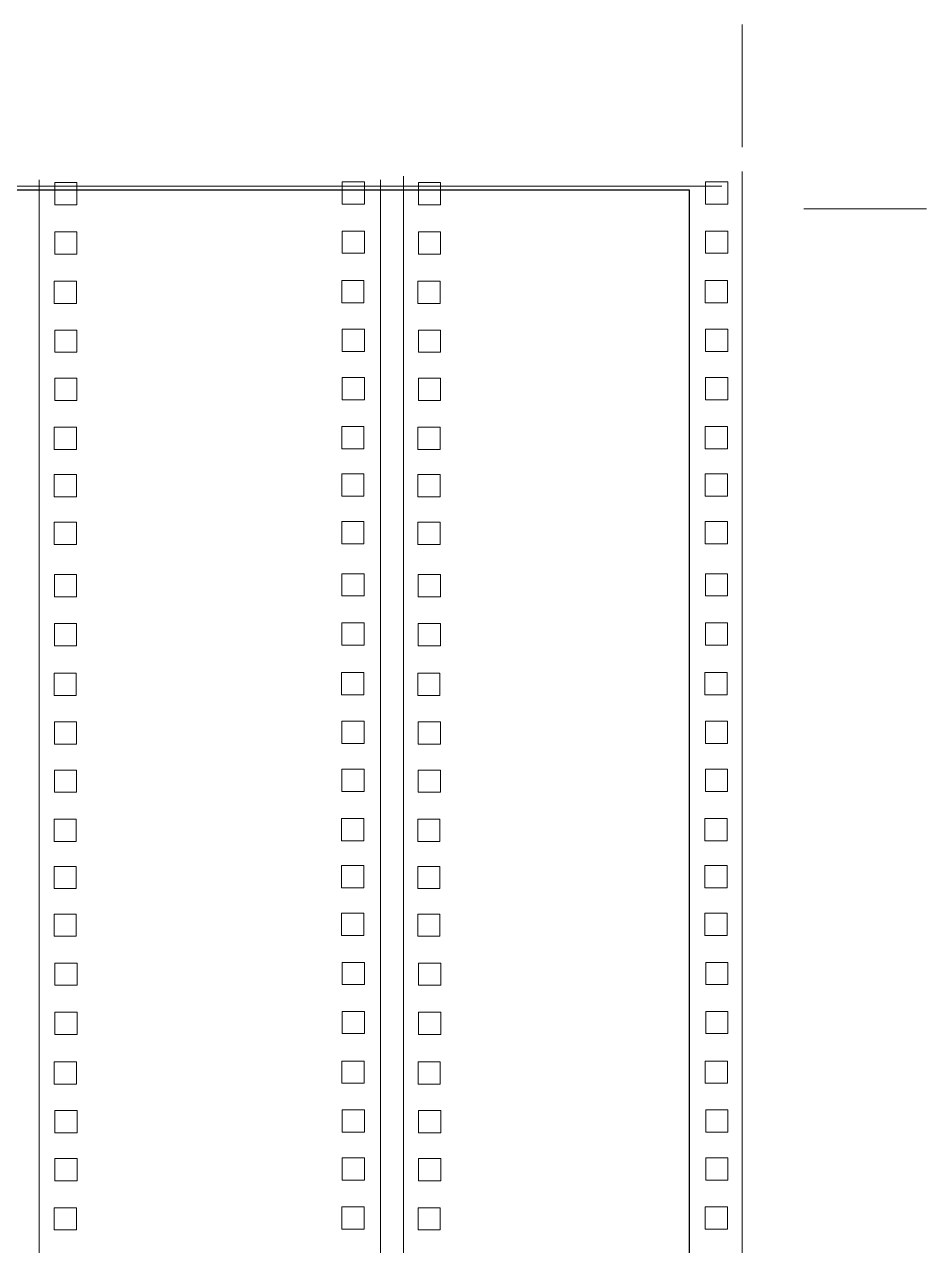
# Model space of a CAD drawing. Header units: inches. Extents: x 12 to 198, y -276 to -21.
# Drawn here: x 104.5 to 197.8, y -147.5 to -21.3 of the extents above; entities that cross this region are included whole.
import ezdxf

# ---------------------------------------------------------------- set-up
doc = ezdxf.new("R2010")
doc.units = ezdxf.units.IN
doc.header["$MEASUREMENT"] = 0
doc.layers.add('Capa 1', color=7, linetype='Continuous')
picture_1 = doc.add_image_def('image1.png', size_in_pixel=(874, 1383))

# ---------------------------------------------------------------- blocks, each defined once
blk = doc.blocks.new('block 15')
at = {"layer": 'Capa 1', "color": 7, "lineweight": 9}
blk.add_lwpolyline([(178.71, -21.29), (178.71, -33.99)], dxfattribs=at)
blk = doc.blocks.new('block 16')
at = {"layer": 'Capa 1', "color": 7, "lineweight": 9}
blk.add_lwpolyline([(197.76, -40.34), (185.06, -40.34)], dxfattribs=at)
blk = doc.blocks.new('block 10')
at = {"layer": 'Capa 1'}
for name in ['block 15', 'block 16']:
    blk.add_blockref(name, (0, 0), dxfattribs=at)
blk = doc.blocks.new('block 20')
at = {"layer": 'Capa 1'}
image = blk.add_image(picture_1, insert=(35.62, -253.97), size_in_units=(137.61, 215.58), dxfattribs=at)
blk = doc.blocks.new('block 357')
at = {"layer": 'Capa 1', "lineweight": 0}
blk.add_lwpolyline([(109.91, -65.24), (107.61, -65.24), (107.61, -62.94), (109.91, -62.94), (109.91, -65.24)], dxfattribs=at)
blk = doc.blocks.new('block 358')
at = {"layer": 'Capa 1', "lineweight": 0}
blk.add_lwpolyline([(109.91, -65.24), (107.61, -65.24), (107.61, -62.94), (109.91, -62.94), (109.91, -65.24), (109.91, -65.24)], dxfattribs=at)
blk = doc.blocks.new('block 359')
at = {"layer": 'Capa 1', "lineweight": 0}
blk.add_lwpolyline([(109.91, -70.13), (107.61, -70.13), (107.61, -67.83), (109.91, -67.83), (109.91, -70.13)], dxfattribs=at)
blk = doc.blocks.new('block 360')
at = {"layer": 'Capa 1', "lineweight": 0}
blk.add_lwpolyline([(109.91, -70.13), (107.61, -70.13), (107.61, -67.83), (109.91, -67.83), (109.91, -70.13), (109.91, -70.13)], dxfattribs=at)
blk = doc.blocks.new('block 361')
at = {"layer": 'Capa 1', "lineweight": 0}
blk.add_lwpolyline([(109.91, -75.05), (107.61, -75.05), (107.61, -72.75), (109.91, -72.75), (109.91, -75.05)], dxfattribs=at)
blk = doc.blocks.new('block 362')
at = {"layer": 'Capa 1', "lineweight": 0}
blk.add_lwpolyline([(109.91, -75.05), (107.61, -75.05), (107.61, -72.75), (109.91, -72.75), (109.91, -75.05), (109.91, -75.05)], dxfattribs=at)
blk = doc.blocks.new('block 363')
at = {"layer": 'Capa 1', "lineweight": 0}
blk.add_lwpolyline([(109.96, -60.16), (107.66, -60.16), (107.66, -57.86), (109.96, -57.86), (109.96, -60.16)], dxfattribs=at)
blk = doc.blocks.new('block 364')
at = {"layer": 'Capa 1', "lineweight": 0}
blk.add_lwpolyline([(109.96, -60.16), (107.66, -60.16), (107.66, -57.86), (109.96, -57.86), (109.96, -60.16), (109.96, -60.16)], dxfattribs=at)
blk = doc.blocks.new('block 365')
at = {"layer": 'Capa 1', "lineweight": 0}
blk.add_lwpolyline([(109.96, -45.03), (107.66, -45.03), (107.66, -42.73), (109.96, -42.73), (109.96, -45.03)], dxfattribs=at)
blk = doc.blocks.new('block 366')
at = {"layer": 'Capa 1', "lineweight": 0}
blk.add_lwpolyline([(109.96, -45.03), (107.66, -45.03), (107.66, -42.73), (109.96, -42.73), (109.96, -45.03), (109.96, -45.03)], dxfattribs=at)
blk = doc.blocks.new('block 367')
at = {"layer": 'Capa 1', "lineweight": 0}
blk.add_lwpolyline([(109.91, -50.15), (107.61, -50.15), (107.61, -47.85), (109.91, -47.85), (109.91, -50.15)], dxfattribs=at)
blk = doc.blocks.new('block 368')
at = {"layer": 'Capa 1', "lineweight": 0}
blk.add_lwpolyline([(109.91, -50.15), (107.61, -50.15), (107.61, -47.85), (109.91, -47.85), (109.91, -50.15), (109.91, -50.15)], dxfattribs=at)
blk = doc.blocks.new('block 369')
at = {"layer": 'Capa 1', "lineweight": 0}
blk.add_lwpolyline([(109.96, -55.19), (107.66, -55.19), (107.66, -52.89), (109.96, -52.89), (109.96, -55.19)], dxfattribs=at)
blk = doc.blocks.new('block 370')
at = {"layer": 'Capa 1', "lineweight": 0}
blk.add_lwpolyline([(109.96, -55.19), (107.66, -55.19), (107.66, -52.89), (109.96, -52.89), (109.96, -55.19), (109.96, -55.19)], dxfattribs=at)
blk = doc.blocks.new('block 371')
at = {"layer": 'Capa 1', "lineweight": 0}
blk.add_lwpolyline([(109.96, -39.95), (107.66, -39.95), (107.66, -37.65), (109.96, -37.65), (109.96, -39.95)], dxfattribs=at)
blk = doc.blocks.new('block 372')
at = {"layer": 'Capa 1', "lineweight": 0}
blk.add_lwpolyline([(109.96, -39.95), (107.66, -39.95), (107.66, -37.65), (109.96, -37.65), (109.96, -39.95), (109.96, -39.95)], dxfattribs=at)
blk = doc.blocks.new('block 373')
at = {"layer": 'Capa 1', "lineweight": 0}
blk.add_lwpolyline([(109.89, -105.75), (107.59, -105.75), (107.59, -103.45), (109.89, -103.45), (109.89, -105.75)], dxfattribs=at)
blk = doc.blocks.new('block 374')
at = {"layer": 'Capa 1', "lineweight": 0}
blk.add_lwpolyline([(109.89, -105.75), (107.59, -105.75), (107.59, -103.45), (109.89, -103.45), (109.89, -105.75), (109.89, -105.75)], dxfattribs=at)
blk = doc.blocks.new('block 375')
at = {"layer": 'Capa 1', "lineweight": 0}
blk.add_lwpolyline([(109.89, -110.64), (107.59, -110.64), (107.59, -108.34), (109.89, -108.34), (109.89, -110.64)], dxfattribs=at)
blk = doc.blocks.new('block 376')
at = {"layer": 'Capa 1', "lineweight": 0}
blk.add_lwpolyline([(109.89, -110.64), (107.59, -110.64), (107.59, -108.34), (109.89, -108.34), (109.89, -110.64), (109.89, -110.64)], dxfattribs=at)
blk = doc.blocks.new('block 377')
at = {"layer": 'Capa 1', "lineweight": 0}
blk.add_lwpolyline([(109.89, -115.57), (107.59, -115.57), (107.59, -113.27), (109.89, -113.27), (109.89, -115.57)], dxfattribs=at)
blk = doc.blocks.new('block 378')
at = {"layer": 'Capa 1', "lineweight": 0}
blk.add_lwpolyline([(109.89, -115.57), (107.59, -115.57), (107.59, -113.27), (109.89, -113.27), (109.89, -115.57), (109.89, -115.57)], dxfattribs=at)
blk = doc.blocks.new('block 379')
at = {"layer": 'Capa 1', "lineweight": 0}
blk.add_lwpolyline([(109.93, -100.68), (107.63, -100.68), (107.63, -98.38), (109.93, -98.38), (109.93, -100.68)], dxfattribs=at)
blk = doc.blocks.new('block 380')
at = {"layer": 'Capa 1', "lineweight": 0}
blk.add_lwpolyline([(109.93, -100.68), (107.63, -100.68), (107.63, -98.38), (109.93, -98.38), (109.93, -100.68), (109.93, -100.68)], dxfattribs=at)
blk = doc.blocks.new('block 381')
at = {"layer": 'Capa 1', "lineweight": 0}
blk.add_lwpolyline([(109.93, -85.54), (107.63, -85.54), (107.63, -83.24), (109.93, -83.24), (109.93, -85.54)], dxfattribs=at)
blk = doc.blocks.new('block 382')
at = {"layer": 'Capa 1', "lineweight": 0}
blk.add_lwpolyline([(109.93, -85.54), (107.63, -85.54), (107.63, -83.24), (109.93, -83.24), (109.93, -85.54), (109.93, -85.54)], dxfattribs=at)
blk = doc.blocks.new('block 383')
at = {"layer": 'Capa 1', "lineweight": 0}
blk.add_lwpolyline([(109.89, -90.67), (107.59, -90.67), (107.59, -88.37), (109.89, -88.37), (109.89, -90.67)], dxfattribs=at)
blk = doc.blocks.new('block 384')
at = {"layer": 'Capa 1', "lineweight": 0}
blk.add_lwpolyline([(109.89, -90.67), (107.59, -90.67), (107.59, -88.37), (109.89, -88.37), (109.89, -90.67), (109.89, -90.67)], dxfattribs=at)
blk = doc.blocks.new('block 385')
at = {"layer": 'Capa 1', "lineweight": 0}
blk.add_lwpolyline([(109.93, -95.7), (107.63, -95.7), (107.63, -93.4), (109.93, -93.4), (109.93, -95.7)], dxfattribs=at)
blk = doc.blocks.new('block 386')
at = {"layer": 'Capa 1', "lineweight": 0}
blk.add_lwpolyline([(109.93, -95.7), (107.63, -95.7), (107.63, -93.4), (109.93, -93.4), (109.93, -95.7), (109.93, -95.7)], dxfattribs=at)
blk = doc.blocks.new('block 387')
at = {"layer": 'Capa 1', "lineweight": 0}
blk.add_lwpolyline([(109.93, -80.46), (107.63, -80.46), (107.63, -78.16), (109.93, -78.16), (109.93, -80.46)], dxfattribs=at)
blk = doc.blocks.new('block 388')
at = {"layer": 'Capa 1', "lineweight": 0}
blk.add_lwpolyline([(109.93, -80.46), (107.63, -80.46), (107.63, -78.16), (109.93, -78.16), (109.93, -80.46), (109.93, -80.46)], dxfattribs=at)
blk = doc.blocks.new('block 389')
at = {"layer": 'Capa 1', "lineweight": 0}
blk.add_lwpolyline([(109.92, -145.93), (107.62, -145.93), (107.62, -143.63), (109.92, -143.63), (109.92, -145.93)], dxfattribs=at)
blk = doc.blocks.new('block 390')
at = {"layer": 'Capa 1', "lineweight": 0}
blk.add_lwpolyline([(109.92, -145.93), (107.62, -145.93), (107.62, -143.63), (109.92, -143.63), (109.92, -145.93), (109.92, -145.93)], dxfattribs=at)
blk = doc.blocks.new('block 395')
at = {"layer": 'Capa 1', "lineweight": 0}
blk.add_lwpolyline([(109.97, -140.85), (107.67, -140.85), (107.67, -138.55), (109.97, -138.55), (109.97, -140.85)], dxfattribs=at)
blk = doc.blocks.new('block 396')
at = {"layer": 'Capa 1', "lineweight": 0}
blk.add_lwpolyline([(109.97, -140.85), (107.67, -140.85), (107.67, -138.55), (109.97, -138.55), (109.97, -140.85), (109.97, -140.85)], dxfattribs=at)
blk = doc.blocks.new('block 397')
at = {"layer": 'Capa 1', "lineweight": 0}
blk.add_lwpolyline([(109.97, -125.71), (107.67, -125.71), (107.67, -123.41), (109.97, -123.41), (109.97, -125.71)], dxfattribs=at)
blk = doc.blocks.new('block 398')
at = {"layer": 'Capa 1', "lineweight": 0}
blk.add_lwpolyline([(109.97, -125.71), (107.67, -125.71), (107.67, -123.41), (109.97, -123.41), (109.97, -125.71), (109.97, -125.71)], dxfattribs=at)
blk = doc.blocks.new('block 399')
at = {"layer": 'Capa 1', "lineweight": 0}
blk.add_lwpolyline([(109.92, -130.84), (107.62, -130.84), (107.62, -128.54), (109.92, -128.54), (109.92, -130.84)], dxfattribs=at)
blk = doc.blocks.new('block 400')
at = {"layer": 'Capa 1', "lineweight": 0}
blk.add_lwpolyline([(109.92, -130.84), (107.62, -130.84), (107.62, -128.54), (109.92, -128.54), (109.92, -130.84), (109.92, -130.84)], dxfattribs=at)
blk = doc.blocks.new('block 401')
at = {"layer": 'Capa 1', "lineweight": 0}
blk.add_lwpolyline([(109.97, -135.88), (107.67, -135.88), (107.67, -133.58), (109.97, -133.58), (109.97, -135.88)], dxfattribs=at)
blk = doc.blocks.new('block 402')
at = {"layer": 'Capa 1', "lineweight": 0}
blk.add_lwpolyline([(109.97, -135.88), (107.67, -135.88), (107.67, -133.58), (109.97, -133.58), (109.97, -135.88), (109.97, -135.88)], dxfattribs=at)
blk = doc.blocks.new('block 403')
at = {"layer": 'Capa 1', "lineweight": 0}
blk.add_lwpolyline([(109.97, -120.63), (107.67, -120.63), (107.67, -118.33), (109.97, -118.33), (109.97, -120.63)], dxfattribs=at)
blk = doc.blocks.new('block 404')
at = {"layer": 'Capa 1', "lineweight": 0}
blk.add_lwpolyline([(109.97, -120.63), (107.67, -120.63), (107.67, -118.33), (109.97, -118.33), (109.97, -120.63), (109.97, -120.63)], dxfattribs=at)
blk = doc.blocks.new('block 443')
at = {"layer": 'Capa 1', "lineweight": 0}
blk.add_lwpolyline([(139.62, -65.16), (137.32, -65.16), (137.32, -62.86), (139.62, -62.86), (139.62, -65.16)], dxfattribs=at)
blk = doc.blocks.new('block 444')
at = {"layer": 'Capa 1', "lineweight": 0}
blk.add_lwpolyline([(139.62, -65.16), (137.32, -65.16), (137.32, -62.86), (139.62, -62.86), (139.62, -65.16), (139.62, -65.16)], dxfattribs=at)
blk = doc.blocks.new('block 445')
at = {"layer": 'Capa 1', "lineweight": 0}
blk.add_lwpolyline([(139.62, -70.05), (137.32, -70.05), (137.32, -67.75), (139.62, -67.75), (139.62, -70.05)], dxfattribs=at)
blk = doc.blocks.new('block 446')
at = {"layer": 'Capa 1', "lineweight": 0}
blk.add_lwpolyline([(139.62, -70.05), (137.32, -70.05), (137.32, -67.75), (139.62, -67.75), (139.62, -70.05), (139.62, -70.05)], dxfattribs=at)
blk = doc.blocks.new('block 447')
at = {"layer": 'Capa 1', "lineweight": 0}
blk.add_lwpolyline([(139.62, -74.98), (137.32, -74.98), (137.32, -72.68), (139.62, -72.68), (139.62, -74.98)], dxfattribs=at)
blk = doc.blocks.new('block 448')
at = {"layer": 'Capa 1', "lineweight": 0}
blk.add_lwpolyline([(139.62, -74.98), (137.32, -74.98), (137.32, -72.68), (139.62, -72.68), (139.62, -74.98), (139.62, -74.98)], dxfattribs=at)
blk = doc.blocks.new('block 449')
at = {"layer": 'Capa 1', "lineweight": 0}
blk.add_lwpolyline([(139.66, -60.09), (137.36, -60.09), (137.36, -57.79), (139.66, -57.79), (139.66, -60.09)], dxfattribs=at)
blk = doc.blocks.new('block 450')
at = {"layer": 'Capa 1', "lineweight": 0}
blk.add_lwpolyline([(139.66, -60.09), (137.36, -60.09), (137.36, -57.79), (139.66, -57.79), (139.66, -60.09), (139.66, -60.09)], dxfattribs=at)
blk = doc.blocks.new('block 451')
at = {"layer": 'Capa 1', "lineweight": 0}
blk.add_lwpolyline([(139.66, -44.95), (137.36, -44.95), (137.36, -42.65), (139.66, -42.65), (139.66, -44.95)], dxfattribs=at)
blk = doc.blocks.new('block 452')
at = {"layer": 'Capa 1', "lineweight": 0}
blk.add_lwpolyline([(139.66, -44.95), (137.36, -44.95), (137.36, -42.65), (139.66, -42.65), (139.66, -44.95), (139.66, -44.95)], dxfattribs=at)
blk = doc.blocks.new('block 453')
at = {"layer": 'Capa 1', "lineweight": 0}
blk.add_lwpolyline([(139.62, -50.08), (137.32, -50.08), (137.32, -47.78), (139.62, -47.78), (139.62, -50.08)], dxfattribs=at)
blk = doc.blocks.new('block 454')
at = {"layer": 'Capa 1', "lineweight": 0}
blk.add_lwpolyline([(139.62, -50.08), (137.32, -50.08), (137.32, -47.78), (139.62, -47.78), (139.62, -50.08), (139.62, -50.08)], dxfattribs=at)
blk = doc.blocks.new('block 455')
at = {"layer": 'Capa 1', "lineweight": 0}
blk.add_lwpolyline([(139.66, -55.11), (137.36, -55.11), (137.36, -52.81), (139.66, -52.81), (139.66, -55.11)], dxfattribs=at)
blk = doc.blocks.new('block 456')
at = {"layer": 'Capa 1', "lineweight": 0}
blk.add_lwpolyline([(139.66, -55.11), (137.36, -55.11), (137.36, -52.81), (139.66, -52.81), (139.66, -55.11), (139.66, -55.11)], dxfattribs=at)
blk = doc.blocks.new('block 457')
at = {"layer": 'Capa 1', "lineweight": 0}
blk.add_lwpolyline([(139.66, -39.87), (137.36, -39.87), (137.36, -37.57), (139.66, -37.57), (139.66, -39.87)], dxfattribs=at)
blk = doc.blocks.new('block 458')
at = {"layer": 'Capa 1', "lineweight": 0}
blk.add_lwpolyline([(139.66, -39.87), (137.36, -39.87), (137.36, -37.57), (139.66, -37.57), (139.66, -39.87), (139.66, -39.87)], dxfattribs=at)
blk = doc.blocks.new('block 459')
at = {"layer": 'Capa 1', "lineweight": 0}
blk.add_lwpolyline([(139.59, -105.68), (137.29, -105.68), (137.29, -103.38), (139.59, -103.38), (139.59, -105.68)], dxfattribs=at)
blk = doc.blocks.new('block 460')
at = {"layer": 'Capa 1', "lineweight": 0}
blk.add_lwpolyline([(139.59, -105.68), (137.29, -105.68), (137.29, -103.38), (139.59, -103.38), (139.59, -105.68), (139.59, -105.68)], dxfattribs=at)
blk = doc.blocks.new('block 461')
at = {"layer": 'Capa 1', "lineweight": 0}
blk.add_lwpolyline([(139.59, -110.56), (137.29, -110.56), (137.29, -108.26), (139.59, -108.26), (139.59, -110.56)], dxfattribs=at)
blk = doc.blocks.new('block 462')
at = {"layer": 'Capa 1', "lineweight": 0}
blk.add_lwpolyline([(139.59, -110.56), (137.29, -110.56), (137.29, -108.26), (139.59, -108.26), (139.59, -110.56), (139.59, -110.56)], dxfattribs=at)
blk = doc.blocks.new('block 463')
at = {"layer": 'Capa 1', "lineweight": 0}
blk.add_lwpolyline([(139.59, -115.49), (137.29, -115.49), (137.29, -113.19), (139.59, -113.19), (139.59, -115.49)], dxfattribs=at)
blk = doc.blocks.new('block 464')
at = {"layer": 'Capa 1', "lineweight": 0}
blk.add_lwpolyline([(139.59, -115.49), (137.29, -115.49), (137.29, -113.19), (139.59, -113.19), (139.59, -115.49), (139.59, -115.49)], dxfattribs=at)
blk = doc.blocks.new('block 465')
at = {"layer": 'Capa 1', "lineweight": 0}
blk.add_lwpolyline([(139.64, -100.6), (137.34, -100.6), (137.34, -98.3), (139.64, -98.3), (139.64, -100.6)], dxfattribs=at)
blk = doc.blocks.new('block 466')
at = {"layer": 'Capa 1', "lineweight": 0}
blk.add_lwpolyline([(139.64, -100.6), (137.34, -100.6), (137.34, -98.3), (139.64, -98.3), (139.64, -100.6), (139.64, -100.6)], dxfattribs=at)
blk = doc.blocks.new('block 467')
at = {"layer": 'Capa 1', "lineweight": 0}
blk.add_lwpolyline([(139.64, -85.46), (137.34, -85.46), (137.34, -83.16), (139.64, -83.16), (139.64, -85.46)], dxfattribs=at)
blk = doc.blocks.new('block 468')
at = {"layer": 'Capa 1', "lineweight": 0}
blk.add_lwpolyline([(139.64, -85.46), (137.34, -85.46), (137.34, -83.16), (139.64, -83.16), (139.64, -85.46), (139.64, -85.46)], dxfattribs=at)
blk = doc.blocks.new('block 469')
at = {"layer": 'Capa 1', "lineweight": 0}
blk.add_lwpolyline([(139.59, -90.59), (137.29, -90.59), (137.29, -88.29), (139.59, -88.29), (139.59, -90.59)], dxfattribs=at)
blk = doc.blocks.new('block 470')
at = {"layer": 'Capa 1', "lineweight": 0}
blk.add_lwpolyline([(139.59, -90.59), (137.29, -90.59), (137.29, -88.29), (139.59, -88.29), (139.59, -90.59), (139.59, -90.59)], dxfattribs=at)
blk = doc.blocks.new('block 471')
at = {"layer": 'Capa 1', "lineweight": 0}
blk.add_lwpolyline([(139.64, -95.63), (137.34, -95.63), (137.34, -93.33), (139.64, -93.33), (139.64, -95.63)], dxfattribs=at)
blk = doc.blocks.new('block 472')
at = {"layer": 'Capa 1', "lineweight": 0}
blk.add_lwpolyline([(139.64, -95.63), (137.34, -95.63), (137.34, -93.33), (139.64, -93.33), (139.64, -95.63), (139.64, -95.63)], dxfattribs=at)
blk = doc.blocks.new('block 473')
at = {"layer": 'Capa 1', "lineweight": 0}
blk.add_lwpolyline([(139.64, -80.38), (137.34, -80.38), (137.34, -78.08), (139.64, -78.08), (139.64, -80.38)], dxfattribs=at)
blk = doc.blocks.new('block 474')
at = {"layer": 'Capa 1', "lineweight": 0}
blk.add_lwpolyline([(139.64, -80.38), (137.34, -80.38), (137.34, -78.08), (139.64, -78.08), (139.64, -80.38), (139.64, -80.38)], dxfattribs=at)
blk = doc.blocks.new('block 475')
at = {"layer": 'Capa 1', "lineweight": 0}
blk.add_lwpolyline([(139.63, -145.85), (137.33, -145.85), (137.33, -143.55), (139.63, -143.55), (139.63, -145.85)], dxfattribs=at)
blk = doc.blocks.new('block 476')
at = {"layer": 'Capa 1', "lineweight": 0}
blk.add_lwpolyline([(139.63, -145.85), (137.33, -145.85), (137.33, -143.55), (139.63, -143.55), (139.63, -145.85), (139.63, -145.85)], dxfattribs=at)
blk = doc.blocks.new('block 481')
at = {"layer": 'Capa 1', "lineweight": 0}
blk.add_lwpolyline([(139.67, -140.77), (137.37, -140.77), (137.37, -138.47), (139.67, -138.47), (139.67, -140.77)], dxfattribs=at)
blk = doc.blocks.new('block 482')
at = {"layer": 'Capa 1', "lineweight": 0}
blk.add_lwpolyline([(139.67, -140.77), (137.37, -140.77), (137.37, -138.47), (139.67, -138.47), (139.67, -140.77), (139.67, -140.77)], dxfattribs=at)
blk = doc.blocks.new('block 483')
at = {"layer": 'Capa 1', "lineweight": 0}
blk.add_lwpolyline([(139.67, -125.63), (137.37, -125.63), (137.37, -123.33), (139.67, -123.33), (139.67, -125.63)], dxfattribs=at)
blk = doc.blocks.new('block 484')
at = {"layer": 'Capa 1', "lineweight": 0}
blk.add_lwpolyline([(139.67, -125.63), (137.37, -125.63), (137.37, -123.33), (139.67, -123.33), (139.67, -125.63), (139.67, -125.63)], dxfattribs=at)
blk = doc.blocks.new('block 485')
at = {"layer": 'Capa 1', "lineweight": 0}
blk.add_lwpolyline([(139.63, -130.76), (137.33, -130.76), (137.33, -128.46), (139.63, -128.46), (139.63, -130.76)], dxfattribs=at)
blk = doc.blocks.new('block 486')
at = {"layer": 'Capa 1', "lineweight": 0}
blk.add_lwpolyline([(139.63, -130.76), (137.33, -130.76), (137.33, -128.46), (139.63, -128.46), (139.63, -130.76), (139.63, -130.76)], dxfattribs=at)
blk = doc.blocks.new('block 487')
at = {"layer": 'Capa 1', "lineweight": 0}
blk.add_lwpolyline([(139.67, -135.8), (137.37, -135.8), (137.37, -133.5), (139.67, -133.5), (139.67, -135.8)], dxfattribs=at)
blk = doc.blocks.new('block 488')
at = {"layer": 'Capa 1', "lineweight": 0}
blk.add_lwpolyline([(139.67, -135.8), (137.37, -135.8), (137.37, -133.5), (139.67, -133.5), (139.67, -135.8), (139.67, -135.8)], dxfattribs=at)
blk = doc.blocks.new('block 489')
at = {"layer": 'Capa 1', "lineweight": 0}
blk.add_lwpolyline([(139.67, -120.56), (137.37, -120.56), (137.37, -118.26), (139.67, -118.26), (139.67, -120.56)], dxfattribs=at)
blk = doc.blocks.new('block 490')
at = {"layer": 'Capa 1', "lineweight": 0}
blk.add_lwpolyline([(139.67, -120.56), (137.37, -120.56), (137.37, -118.26), (139.67, -118.26), (139.67, -120.56), (139.67, -120.56)], dxfattribs=at)
blk = doc.blocks.new('block 529')
at = {"layer": 'Capa 1', "lineweight": 0}
blk.add_lwpolyline([(147.49, -65.24), (145.19, -65.24), (145.19, -62.94), (147.49, -62.94), (147.49, -65.24)], dxfattribs=at)
blk = doc.blocks.new('block 530')
at = {"layer": 'Capa 1', "lineweight": 0}
blk.add_lwpolyline([(147.49, -65.24), (145.19, -65.24), (145.19, -62.94), (147.49, -62.94), (147.49, -65.24), (147.49, -65.24)], dxfattribs=at)
blk = doc.blocks.new('block 531')
at = {"layer": 'Capa 1', "lineweight": 0}
blk.add_lwpolyline([(147.49, -70.13), (145.19, -70.13), (145.19, -67.83), (147.49, -67.83), (147.49, -70.13)], dxfattribs=at)
blk = doc.blocks.new('block 532')
at = {"layer": 'Capa 1', "lineweight": 0}
blk.add_lwpolyline([(147.49, -70.13), (145.19, -70.13), (145.19, -67.83), (147.49, -67.83), (147.49, -70.13), (147.49, -70.13)], dxfattribs=at)
blk = doc.blocks.new('block 533')
at = {"layer": 'Capa 1', "lineweight": 0}
blk.add_lwpolyline([(147.49, -75.05), (145.19, -75.05), (145.19, -72.75), (147.49, -72.75), (147.49, -75.05)], dxfattribs=at)
blk = doc.blocks.new('block 534')
at = {"layer": 'Capa 1', "lineweight": 0}
blk.add_lwpolyline([(147.49, -75.05), (145.19, -75.05), (145.19, -72.75), (147.49, -72.75), (147.49, -75.05), (147.49, -75.05)], dxfattribs=at)
blk = doc.blocks.new('block 535')
at = {"layer": 'Capa 1', "lineweight": 0}
blk.add_lwpolyline([(147.54, -60.16), (145.24, -60.16), (145.24, -57.86), (147.54, -57.86), (147.54, -60.16)], dxfattribs=at)
blk = doc.blocks.new('block 536')
at = {"layer": 'Capa 1', "lineweight": 0}
blk.add_lwpolyline([(147.54, -60.16), (145.24, -60.16), (145.24, -57.86), (147.54, -57.86), (147.54, -60.16), (147.54, -60.16)], dxfattribs=at)
blk = doc.blocks.new('block 537')
at = {"layer": 'Capa 1', "lineweight": 0}
blk.add_lwpolyline([(147.54, -45.03), (145.24, -45.03), (145.24, -42.73), (147.54, -42.73), (147.54, -45.03)], dxfattribs=at)
blk = doc.blocks.new('block 538')
at = {"layer": 'Capa 1', "lineweight": 0}
blk.add_lwpolyline([(147.54, -45.03), (145.24, -45.03), (145.24, -42.73), (147.54, -42.73), (147.54, -45.03), (147.54, -45.03)], dxfattribs=at)
blk = doc.blocks.new('block 539')
at = {"layer": 'Capa 1', "lineweight": 0}
blk.add_lwpolyline([(147.49, -50.15), (145.19, -50.15), (145.19, -47.85), (147.49, -47.85), (147.49, -50.15)], dxfattribs=at)
blk = doc.blocks.new('block 540')
at = {"layer": 'Capa 1', "lineweight": 0}
blk.add_lwpolyline([(147.49, -50.15), (145.19, -50.15), (145.19, -47.85), (147.49, -47.85), (147.49, -50.15), (147.49, -50.15)], dxfattribs=at)
blk = doc.blocks.new('block 541')
at = {"layer": 'Capa 1', "lineweight": 0}
blk.add_lwpolyline([(147.54, -55.19), (145.24, -55.19), (145.24, -52.89), (147.54, -52.89), (147.54, -55.19)], dxfattribs=at)
blk = doc.blocks.new('block 542')
at = {"layer": 'Capa 1', "lineweight": 0}
blk.add_lwpolyline([(147.54, -55.19), (145.24, -55.19), (145.24, -52.89), (147.54, -52.89), (147.54, -55.19), (147.54, -55.19)], dxfattribs=at)
blk = doc.blocks.new('block 543')
at = {"layer": 'Capa 1', "lineweight": 0}
blk.add_lwpolyline([(147.54, -39.95), (145.24, -39.95), (145.24, -37.65), (147.54, -37.65), (147.54, -39.95)], dxfattribs=at)
blk = doc.blocks.new('block 544')
at = {"layer": 'Capa 1', "lineweight": 0}
blk.add_lwpolyline([(147.54, -39.95), (145.24, -39.95), (145.24, -37.65), (147.54, -37.65), (147.54, -39.95), (147.54, -39.95)], dxfattribs=at)
blk = doc.blocks.new('block 545')
at = {"layer": 'Capa 1', "lineweight": 0}
blk.add_lwpolyline([(147.47, -105.75), (145.17, -105.75), (145.17, -103.45), (147.47, -103.45), (147.47, -105.75)], dxfattribs=at)
blk = doc.blocks.new('block 546')
at = {"layer": 'Capa 1', "lineweight": 0}
blk.add_lwpolyline([(147.47, -105.75), (145.17, -105.75), (145.17, -103.45), (147.47, -103.45), (147.47, -105.75), (147.47, -105.75)], dxfattribs=at)
blk = doc.blocks.new('block 547')
at = {"layer": 'Capa 1', "lineweight": 0}
blk.add_lwpolyline([(147.47, -110.64), (145.17, -110.64), (145.17, -108.34), (147.47, -108.34), (147.47, -110.64)], dxfattribs=at)
blk = doc.blocks.new('block 548')
at = {"layer": 'Capa 1', "lineweight": 0}
blk.add_lwpolyline([(147.47, -110.64), (145.17, -110.64), (145.17, -108.34), (147.47, -108.34), (147.47, -110.64), (147.47, -110.64)], dxfattribs=at)
blk = doc.blocks.new('block 549')
at = {"layer": 'Capa 1', "lineweight": 0}
blk.add_lwpolyline([(147.47, -115.57), (145.17, -115.57), (145.17, -113.27), (147.47, -113.27), (147.47, -115.57)], dxfattribs=at)
blk = doc.blocks.new('block 550')
at = {"layer": 'Capa 1', "lineweight": 0}
blk.add_lwpolyline([(147.47, -115.57), (145.17, -115.57), (145.17, -113.27), (147.47, -113.27), (147.47, -115.57), (147.47, -115.57)], dxfattribs=at)
blk = doc.blocks.new('block 551')
at = {"layer": 'Capa 1', "lineweight": 0}
blk.add_lwpolyline([(147.52, -100.68), (145.22, -100.68), (145.22, -98.38), (147.52, -98.38), (147.52, -100.68)], dxfattribs=at)
blk = doc.blocks.new('block 552')
at = {"layer": 'Capa 1', "lineweight": 0}
blk.add_lwpolyline([(147.52, -100.68), (145.22, -100.68), (145.22, -98.38), (147.52, -98.38), (147.52, -100.68), (147.52, -100.68)], dxfattribs=at)
blk = doc.blocks.new('block 553')
at = {"layer": 'Capa 1', "lineweight": 0}
blk.add_lwpolyline([(147.52, -85.54), (145.22, -85.54), (145.22, -83.24), (147.52, -83.24), (147.52, -85.54)], dxfattribs=at)
blk = doc.blocks.new('block 554')
at = {"layer": 'Capa 1', "lineweight": 0}
blk.add_lwpolyline([(147.52, -85.54), (145.22, -85.54), (145.22, -83.24), (147.52, -83.24), (147.52, -85.54), (147.52, -85.54)], dxfattribs=at)
blk = doc.blocks.new('block 555')
at = {"layer": 'Capa 1', "lineweight": 0}
blk.add_lwpolyline([(147.47, -90.67), (145.17, -90.67), (145.17, -88.37), (147.47, -88.37), (147.47, -90.67)], dxfattribs=at)
blk = doc.blocks.new('block 556')
at = {"layer": 'Capa 1', "lineweight": 0}
blk.add_lwpolyline([(147.47, -90.67), (145.17, -90.67), (145.17, -88.37), (147.47, -88.37), (147.47, -90.67), (147.47, -90.67)], dxfattribs=at)
blk = doc.blocks.new('block 557')
at = {"layer": 'Capa 1', "lineweight": 0}
blk.add_lwpolyline([(147.52, -95.7), (145.22, -95.7), (145.22, -93.4), (147.52, -93.4), (147.52, -95.7)], dxfattribs=at)
blk = doc.blocks.new('block 558')
at = {"layer": 'Capa 1', "lineweight": 0}
blk.add_lwpolyline([(147.52, -95.7), (145.22, -95.7), (145.22, -93.4), (147.52, -93.4), (147.52, -95.7), (147.52, -95.7)], dxfattribs=at)
blk = doc.blocks.new('block 559')
at = {"layer": 'Capa 1', "lineweight": 0}
blk.add_lwpolyline([(147.52, -80.46), (145.22, -80.46), (145.22, -78.16), (147.52, -78.16), (147.52, -80.46)], dxfattribs=at)
blk = doc.blocks.new('block 560')
at = {"layer": 'Capa 1', "lineweight": 0}
blk.add_lwpolyline([(147.52, -80.46), (145.22, -80.46), (145.22, -78.16), (147.52, -78.16), (147.52, -80.46), (147.52, -80.46)], dxfattribs=at)
blk = doc.blocks.new('block 561')
at = {"layer": 'Capa 1', "lineweight": 0}
blk.add_lwpolyline([(147.51, -145.93), (145.21, -145.93), (145.21, -143.63), (147.51, -143.63), (147.51, -145.93)], dxfattribs=at)
blk = doc.blocks.new('block 562')
at = {"layer": 'Capa 1', "lineweight": 0}
blk.add_lwpolyline([(147.51, -145.93), (145.21, -145.93), (145.21, -143.63), (147.51, -143.63), (147.51, -145.93), (147.51, -145.93)], dxfattribs=at)
blk = doc.blocks.new('block 567')
at = {"layer": 'Capa 1', "lineweight": 0}
blk.add_lwpolyline([(147.55, -140.85), (145.25, -140.85), (145.25, -138.55), (147.55, -138.55), (147.55, -140.85)], dxfattribs=at)
blk = doc.blocks.new('block 568')
at = {"layer": 'Capa 1', "lineweight": 0}
blk.add_lwpolyline([(147.55, -140.85), (145.25, -140.85), (145.25, -138.55), (147.55, -138.55), (147.55, -140.85), (147.55, -140.85)], dxfattribs=at)
blk = doc.blocks.new('block 569')
at = {"layer": 'Capa 1', "lineweight": 0}
blk.add_lwpolyline([(147.55, -125.71), (145.25, -125.71), (145.25, -123.41), (147.55, -123.41), (147.55, -125.71)], dxfattribs=at)
blk = doc.blocks.new('block 570')
at = {"layer": 'Capa 1', "lineweight": 0}
blk.add_lwpolyline([(147.55, -125.71), (145.25, -125.71), (145.25, -123.41), (147.55, -123.41), (147.55, -125.71), (147.55, -125.71)], dxfattribs=at)
blk = doc.blocks.new('block 571')
at = {"layer": 'Capa 1', "lineweight": 0}
blk.add_lwpolyline([(147.51, -130.84), (145.21, -130.84), (145.21, -128.54), (147.51, -128.54), (147.51, -130.84)], dxfattribs=at)
blk = doc.blocks.new('block 572')
at = {"layer": 'Capa 1', "lineweight": 0}
blk.add_lwpolyline([(147.51, -130.84), (145.21, -130.84), (145.21, -128.54), (147.51, -128.54), (147.51, -130.84), (147.51, -130.84)], dxfattribs=at)
blk = doc.blocks.new('block 573')
at = {"layer": 'Capa 1', "lineweight": 0}
blk.add_lwpolyline([(147.55, -135.88), (145.25, -135.88), (145.25, -133.58), (147.55, -133.58), (147.55, -135.88)], dxfattribs=at)
blk = doc.blocks.new('block 574')
at = {"layer": 'Capa 1', "lineweight": 0}
blk.add_lwpolyline([(147.55, -135.88), (145.25, -135.88), (145.25, -133.58), (147.55, -133.58), (147.55, -135.88), (147.55, -135.88)], dxfattribs=at)
blk = doc.blocks.new('block 575')
at = {"layer": 'Capa 1', "lineweight": 0}
blk.add_lwpolyline([(147.55, -120.63), (145.25, -120.63), (145.25, -118.33), (147.55, -118.33), (147.55, -120.63)], dxfattribs=at)
blk = doc.blocks.new('block 576')
at = {"layer": 'Capa 1', "lineweight": 0}
blk.add_lwpolyline([(147.55, -120.63), (145.25, -120.63), (145.25, -118.33), (147.55, -118.33), (147.55, -120.63), (147.55, -120.63)], dxfattribs=at)
blk = doc.blocks.new('block 615')
at = {"layer": 'Capa 1', "lineweight": 0}
blk.add_lwpolyline([(177.17, -65.16), (174.87, -65.16), (174.87, -62.86), (177.17, -62.86), (177.17, -65.16)], dxfattribs=at)
blk = doc.blocks.new('block 616')
at = {"layer": 'Capa 1', "lineweight": 0}
blk.add_lwpolyline([(177.17, -65.16), (174.87, -65.16), (174.87, -62.86), (177.17, -62.86), (177.17, -65.16), (177.17, -65.16)], dxfattribs=at)
blk = doc.blocks.new('block 617')
at = {"layer": 'Capa 1', "lineweight": 0}
blk.add_lwpolyline([(177.17, -70.05), (174.87, -70.05), (174.87, -67.75), (177.17, -67.75), (177.17, -70.05)], dxfattribs=at)
blk = doc.blocks.new('block 618')
at = {"layer": 'Capa 1', "lineweight": 0}
blk.add_lwpolyline([(177.17, -70.05), (174.87, -70.05), (174.87, -67.75), (177.17, -67.75), (177.17, -70.05), (177.17, -70.05)], dxfattribs=at)
blk = doc.blocks.new('block 619')
at = {"layer": 'Capa 1', "lineweight": 0}
blk.add_lwpolyline([(177.17, -74.98), (174.87, -74.98), (174.87, -72.68), (177.17, -72.68), (177.17, -74.98)], dxfattribs=at)
blk = doc.blocks.new('block 620')
at = {"layer": 'Capa 1', "lineweight": 0}
blk.add_lwpolyline([(177.17, -74.98), (174.87, -74.98), (174.87, -72.68), (177.17, -72.68), (177.17, -74.98), (177.17, -74.98)], dxfattribs=at)
blk = doc.blocks.new('block 621')
at = {"layer": 'Capa 1', "lineweight": 0}
blk.add_lwpolyline([(177.22, -60.09), (174.92, -60.09), (174.92, -57.79), (177.22, -57.79), (177.22, -60.09)], dxfattribs=at)
blk = doc.blocks.new('block 622')
at = {"layer": 'Capa 1', "lineweight": 0}
blk.add_lwpolyline([(177.22, -60.09), (174.92, -60.09), (174.92, -57.79), (177.22, -57.79), (177.22, -60.09), (177.22, -60.09)], dxfattribs=at)
blk = doc.blocks.new('block 623')
at = {"layer": 'Capa 1', "lineweight": 0}
blk.add_lwpolyline([(177.22, -44.95), (174.92, -44.95), (174.92, -42.65), (177.22, -42.65), (177.22, -44.95)], dxfattribs=at)
blk = doc.blocks.new('block 624')
at = {"layer": 'Capa 1', "lineweight": 0}
blk.add_lwpolyline([(177.22, -44.95), (174.92, -44.95), (174.92, -42.65), (177.22, -42.65), (177.22, -44.95), (177.22, -44.95)], dxfattribs=at)
blk = doc.blocks.new('block 625')
at = {"layer": 'Capa 1', "lineweight": 0}
blk.add_lwpolyline([(177.17, -50.08), (174.87, -50.08), (174.87, -47.78), (177.17, -47.78), (177.17, -50.08)], dxfattribs=at)
blk = doc.blocks.new('block 626')
at = {"layer": 'Capa 1', "lineweight": 0}
blk.add_lwpolyline([(177.17, -50.08), (174.87, -50.08), (174.87, -47.78), (177.17, -47.78), (177.17, -50.08), (177.17, -50.08)], dxfattribs=at)
blk = doc.blocks.new('block 627')
at = {"layer": 'Capa 1', "lineweight": 0}
blk.add_lwpolyline([(177.22, -55.11), (174.92, -55.11), (174.92, -52.81), (177.22, -52.81), (177.22, -55.11)], dxfattribs=at)
blk = doc.blocks.new('block 628')
at = {"layer": 'Capa 1', "lineweight": 0}
blk.add_lwpolyline([(177.22, -55.11), (174.92, -55.11), (174.92, -52.81), (177.22, -52.81), (177.22, -55.11), (177.22, -55.11)], dxfattribs=at)
blk = doc.blocks.new('block 629')
at = {"layer": 'Capa 1', "lineweight": 0}
blk.add_lwpolyline([(177.22, -39.87), (174.92, -39.87), (174.92, -37.57), (177.22, -37.57), (177.22, -39.87)], dxfattribs=at)
blk = doc.blocks.new('block 630')
at = {"layer": 'Capa 1', "lineweight": 0}
blk.add_lwpolyline([(177.22, -39.87), (174.92, -39.87), (174.92, -37.57), (177.22, -37.57), (177.22, -39.87), (177.22, -39.87)], dxfattribs=at)
blk = doc.blocks.new('block 631')
at = {"layer": 'Capa 1', "lineweight": 0}
blk.add_lwpolyline([(177.15, -105.68), (174.85, -105.68), (174.85, -103.38), (177.15, -103.38), (177.15, -105.68)], dxfattribs=at)
blk = doc.blocks.new('block 632')
at = {"layer": 'Capa 1', "lineweight": 0}
blk.add_lwpolyline([(177.15, -105.68), (174.85, -105.68), (174.85, -103.38), (177.15, -103.38), (177.15, -105.68), (177.15, -105.68)], dxfattribs=at)
blk = doc.blocks.new('block 633')
at = {"layer": 'Capa 1', "lineweight": 0}
blk.add_lwpolyline([(177.15, -110.56), (174.85, -110.56), (174.85, -108.26), (177.15, -108.26), (177.15, -110.56)], dxfattribs=at)
blk = doc.blocks.new('block 634')
at = {"layer": 'Capa 1', "lineweight": 0}
blk.add_lwpolyline([(177.15, -110.56), (174.85, -110.56), (174.85, -108.26), (177.15, -108.26), (177.15, -110.56), (177.15, -110.56)], dxfattribs=at)
blk = doc.blocks.new('block 635')
at = {"layer": 'Capa 1', "lineweight": 0}
blk.add_lwpolyline([(177.15, -115.49), (174.85, -115.49), (174.85, -113.19), (177.15, -113.19), (177.15, -115.49)], dxfattribs=at)
blk = doc.blocks.new('block 636')
at = {"layer": 'Capa 1', "lineweight": 0}
blk.add_lwpolyline([(177.15, -115.49), (174.85, -115.49), (174.85, -113.19), (177.15, -113.19), (177.15, -115.49), (177.15, -115.49)], dxfattribs=at)
blk = doc.blocks.new('block 637')
at = {"layer": 'Capa 1', "lineweight": 0}
blk.add_lwpolyline([(177.2, -100.6), (174.9, -100.6), (174.9, -98.3), (177.2, -98.3), (177.2, -100.6)], dxfattribs=at)
blk = doc.blocks.new('block 638')
at = {"layer": 'Capa 1', "lineweight": 0}
blk.add_lwpolyline([(177.2, -100.6), (174.9, -100.6), (174.9, -98.3), (177.2, -98.3), (177.2, -100.6), (177.2, -100.6)], dxfattribs=at)
blk = doc.blocks.new('block 639')
at = {"layer": 'Capa 1', "lineweight": 0}
blk.add_lwpolyline([(177.2, -85.46), (174.9, -85.46), (174.9, -83.16), (177.2, -83.16), (177.2, -85.46)], dxfattribs=at)
blk = doc.blocks.new('block 640')
at = {"layer": 'Capa 1', "lineweight": 0}
blk.add_lwpolyline([(177.2, -85.46), (174.9, -85.46), (174.9, -83.16), (177.2, -83.16), (177.2, -85.46), (177.2, -85.46)], dxfattribs=at)
blk = doc.blocks.new('block 641')
at = {"layer": 'Capa 1', "lineweight": 0}
blk.add_lwpolyline([(177.15, -90.59), (174.85, -90.59), (174.85, -88.29), (177.15, -88.29), (177.15, -90.59)], dxfattribs=at)
blk = doc.blocks.new('block 642')
at = {"layer": 'Capa 1', "lineweight": 0}
blk.add_lwpolyline([(177.15, -90.59), (174.85, -90.59), (174.85, -88.29), (177.15, -88.29), (177.15, -90.59), (177.15, -90.59)], dxfattribs=at)
blk = doc.blocks.new('block 643')
at = {"layer": 'Capa 1', "lineweight": 0}
blk.add_lwpolyline([(177.2, -95.63), (174.9, -95.63), (174.9, -93.33), (177.2, -93.33), (177.2, -95.63)], dxfattribs=at)
blk = doc.blocks.new('block 644')
at = {"layer": 'Capa 1', "lineweight": 0}
blk.add_lwpolyline([(177.2, -95.63), (174.9, -95.63), (174.9, -93.33), (177.2, -93.33), (177.2, -95.63), (177.2, -95.63)], dxfattribs=at)
blk = doc.blocks.new('block 645')
at = {"layer": 'Capa 1', "lineweight": 0}
blk.add_lwpolyline([(177.2, -80.38), (174.9, -80.38), (174.9, -78.08), (177.2, -78.08), (177.2, -80.38)], dxfattribs=at)
blk = doc.blocks.new('block 646')
at = {"layer": 'Capa 1', "lineweight": 0}
blk.add_lwpolyline([(177.2, -80.38), (174.9, -80.38), (174.9, -78.08), (177.2, -78.08), (177.2, -80.38), (177.2, -80.38)], dxfattribs=at)
blk = doc.blocks.new('block 647')
at = {"layer": 'Capa 1', "lineweight": 0}
blk.add_lwpolyline([(177.19, -145.85), (174.89, -145.85), (174.89, -143.55), (177.19, -143.55), (177.19, -145.85)], dxfattribs=at)
blk = doc.blocks.new('block 648')
at = {"layer": 'Capa 1', "lineweight": 0}
blk.add_lwpolyline([(177.19, -145.85), (174.89, -145.85), (174.89, -143.55), (177.19, -143.55), (177.19, -145.85), (177.19, -145.85)], dxfattribs=at)
blk = doc.blocks.new('block 653')
at = {"layer": 'Capa 1', "lineweight": 0}
blk.add_lwpolyline([(177.23, -140.77), (174.93, -140.77), (174.93, -138.47), (177.23, -138.47), (177.23, -140.77)], dxfattribs=at)
blk = doc.blocks.new('block 654')
at = {"layer": 'Capa 1', "lineweight": 0}
blk.add_lwpolyline([(177.23, -140.77), (174.93, -140.77), (174.93, -138.47), (177.23, -138.47), (177.23, -140.77), (177.23, -140.77)], dxfattribs=at)
blk = doc.blocks.new('block 655')
at = {"layer": 'Capa 1', "lineweight": 0}
blk.add_lwpolyline([(177.23, -125.63), (174.93, -125.63), (174.93, -123.33), (177.23, -123.33), (177.23, -125.63)], dxfattribs=at)
blk = doc.blocks.new('block 656')
at = {"layer": 'Capa 1', "lineweight": 0}
blk.add_lwpolyline([(177.23, -125.63), (174.93, -125.63), (174.93, -123.33), (177.23, -123.33), (177.23, -125.63), (177.23, -125.63)], dxfattribs=at)
blk = doc.blocks.new('block 657')
at = {"layer": 'Capa 1', "lineweight": 0}
blk.add_lwpolyline([(177.19, -130.76), (174.89, -130.76), (174.89, -128.46), (177.19, -128.46), (177.19, -130.76)], dxfattribs=at)
blk = doc.blocks.new('block 658')
at = {"layer": 'Capa 1', "lineweight": 0}
blk.add_lwpolyline([(177.19, -130.76), (174.89, -130.76), (174.89, -128.46), (177.19, -128.46), (177.19, -130.76), (177.19, -130.76)], dxfattribs=at)
blk = doc.blocks.new('block 659')
at = {"layer": 'Capa 1', "lineweight": 0}
blk.add_lwpolyline([(177.23, -135.8), (174.93, -135.8), (174.93, -133.5), (177.23, -133.5), (177.23, -135.8)], dxfattribs=at)
blk = doc.blocks.new('block 660')
at = {"layer": 'Capa 1', "lineweight": 0}
blk.add_lwpolyline([(177.23, -135.8), (174.93, -135.8), (174.93, -133.5), (177.23, -133.5), (177.23, -135.8), (177.23, -135.8)], dxfattribs=at)
blk = doc.blocks.new('block 661')
at = {"layer": 'Capa 1', "lineweight": 0}
blk.add_lwpolyline([(177.23, -120.56), (174.93, -120.56), (174.93, -118.26), (177.23, -118.26), (177.23, -120.56)], dxfattribs=at)
blk = doc.blocks.new('block 662')
at = {"layer": 'Capa 1', "lineweight": 0}
blk.add_lwpolyline([(177.23, -120.56), (174.93, -120.56), (174.93, -118.26), (177.23, -118.26), (177.23, -120.56), (177.23, -120.56)], dxfattribs=at)
blk = doc.blocks.new('block 701')
at = {"layer": 'Capa 1', "lineweight": 0}
blk.add_lwpolyline([(29.43, -38.01), (176.59, -38.01)], dxfattribs=at)
blk = doc.blocks.new('block 702')
at = {"layer": 'Capa 1', "lineweight": 0}
blk.add_lwpolyline([(178.71, -36.48), (178.71, -254.53)], dxfattribs=at)
blk = doc.blocks.new('block 707')
at = {"layer": 'Capa 1', "lineweight": 0}
blk.add_lwpolyline([(106.06, -37.36), (106.06, -255.03)], dxfattribs=at)
blk = doc.blocks.new('block 708')
at = {"layer": 'Capa 1', "lineweight": 0}
blk.add_lwpolyline([(141.33, -37.36), (141.33, -255.03)], dxfattribs=at)
blk = doc.blocks.new('block 709')
at = {"layer": 'Capa 1', "lineweight": 0}
blk.add_lwpolyline([(143.69, -36.99), (143.69, -254.58)], dxfattribs=at)

msp = doc.modelspace()

# ---------------------------------------------------------------- block references
at = {"layer": 'Capa 1'}
for name in ['block 10', 'block 702', 'block 707', 'block 371', 'block 372', 'block 457', 'block 458', 'block 708', 'block 709', 'block 543', 'block 544', 'block 629', 'block 630', 'block 701', 'block 20', 'block 365', 'block 366', 'block 451', 'block 452', 'block 537', 'block 538', 'block 623', 'block 624', 'block 367', 'block 368', 'block 453', 'block 454', 'block 539', 'block 540', 'block 625', 'block 626', 'block 369', 'block 370', 'block 455', 'block 456', 'block 541', 'block 542', 'block 627', 'block 628', 'block 363', 'block 364', 'block 449', 'block 450', 'block 535', 'block 536', 'block 621', 'block 622', 'block 357', 'block 358', 'block 443', 'block 444', 'block 529', 'block 530', 'block 615', 'block 616', 'block 359', 'block 360', 'block 445', 'block 446', 'block 531', 'block 532', 'block 617', 'block 618', 'block 361', 'block 362', 'block 447', 'block 448', 'block 533', 'block 534', 'block 619', 'block 620', 'block 387', 'block 388', 'block 473', 'block 474', 'block 559', 'block 560', 'block 645', 'block 646', 'block 381', 'block 382', 'block 467', 'block 468', 'block 553', 'block 554', 'block 639', 'block 640', 'block 383', 'block 384', 'block 469', 'block 470', 'block 555', 'block 556', 'block 641', 'block 642', 'block 385', 'block 386', 'block 471', 'block 472', 'block 557', 'block 558', 'block 643', 'block 644', 'block 379', 'block 380', 'block 465', 'block 466', 'block 551', 'block 552', 'block 637', 'block 638', 'block 373', 'block 374', 'block 459', 'block 460', 'block 545', 'block 546', 'block 631', 'block 632', 'block 375', 'block 376', 'block 461', 'block 462', 'block 547', 'block 548', 'block 633', 'block 634', 'block 377', 'block 378', 'block 463', 'block 464', 'block 549', 'block 550', 'block 635', 'block 636', 'block 403', 'block 404', 'block 489', 'block 490', 'block 575', 'block 576', 'block 661', 'block 662', 'block 397', 'block 398', 'block 483', 'block 484', 'block 569', 'block 570', 'block 655', 'block 656', 'block 399', 'block 400', 'block 485', 'block 486', 'block 571', 'block 572', 'block 657', 'block 658', 'block 401', 'block 402', 'block 487', 'block 488', 'block 573', 'block 574', 'block 659', 'block 660', 'block 395', 'block 396', 'block 481', 'block 482', 'block 567', 'block 568', 'block 653', 'block 654', 'block 389', 'block 390', 'block 475', 'block 476', 'block 561', 'block 562', 'block 647', 'block 648']:
    msp.add_blockref(name, (0, 0), dxfattribs=at)

doc.saveas('drawing.dxf')
